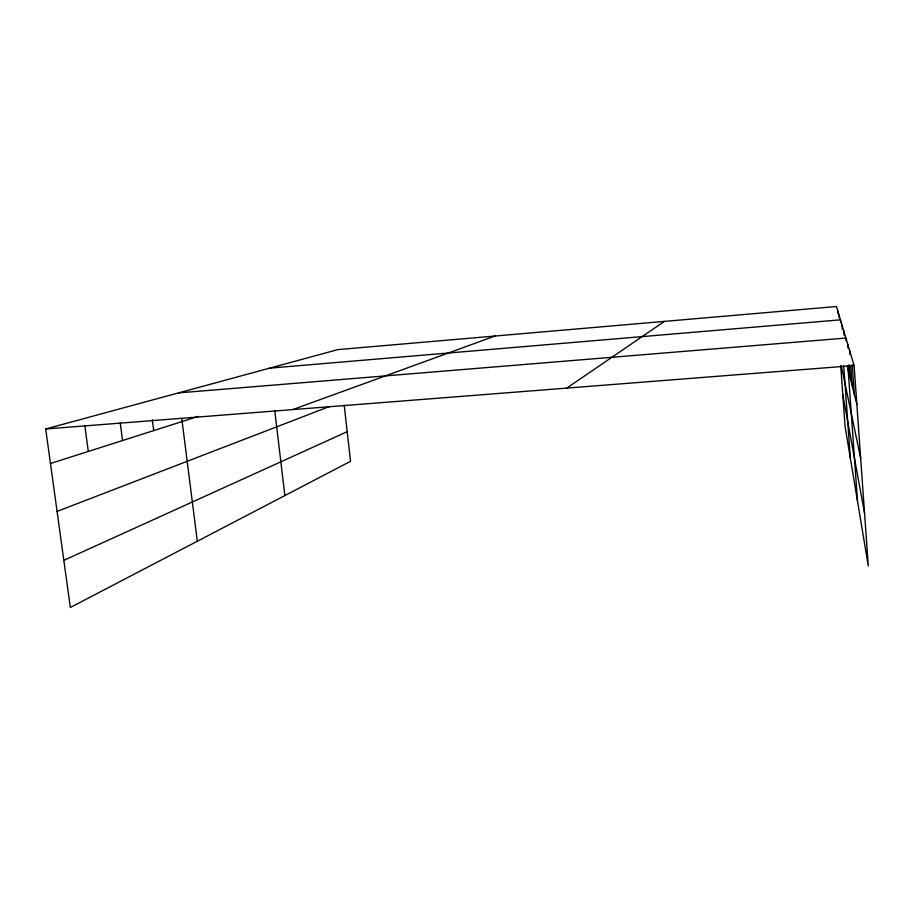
<?xml version="1.0" encoding="UTF-8"?>
<svg xmlns="http://www.w3.org/2000/svg" width="914" height="914" viewBox="0 0 914 914"><rect width="100%" height="100%" fill="white"/><g stroke="black" fill="none" stroke-linecap="round" stroke-linejoin="round"><path stroke-width="1.37" d="M566.817 388.096L664.341 321.397M63.831 560.351L347.194 431.694M57.079 511.406L329.703 406.433M292.72 409.598L495 336.032M50.464 463.512L198.167 416.43M344.201 405.21L350.542 461.307L70.344 607.479L45.7 428.974L337.906 349.605L836.459 306.521L854.11 365.566L868.3 566.074L845.073 426.438L840.72 365.863M269.71 368.136L840.446 319.831L840.64 322.642M178.527 392.894L845.896 338.066L846.09 340.808M45.7 428.974L854.11 365.566M847.221 365.931L856.864 404.411M841.257 365.703L860.668 458.234M842.788 394.665L864.564 513.2M84.796 425.444L88.304 451.447M120.214 422.839L122.556 440.537M152.295 419.732L153.701 430.608M181.806 418.806L197.321 541.237M274.737 410.455L284.86 495.571M852.214 364.606L854.316 394.265M849.574 350.37L849.871 354.541M850.66 365.691L852.042 385.182M847.644 343.915L847.929 348.051M849.117 364.595L849.997 377.014M847.849 365.497L857.526 501.295M843.862 331.279L844.17 335.529M842.057 325.247L842.365 329.463M843.725 365.714L850.34 458.097M838.983 314.953L839.189 317.775M837.658 310.532L837.864 313.388"/></g></svg>
